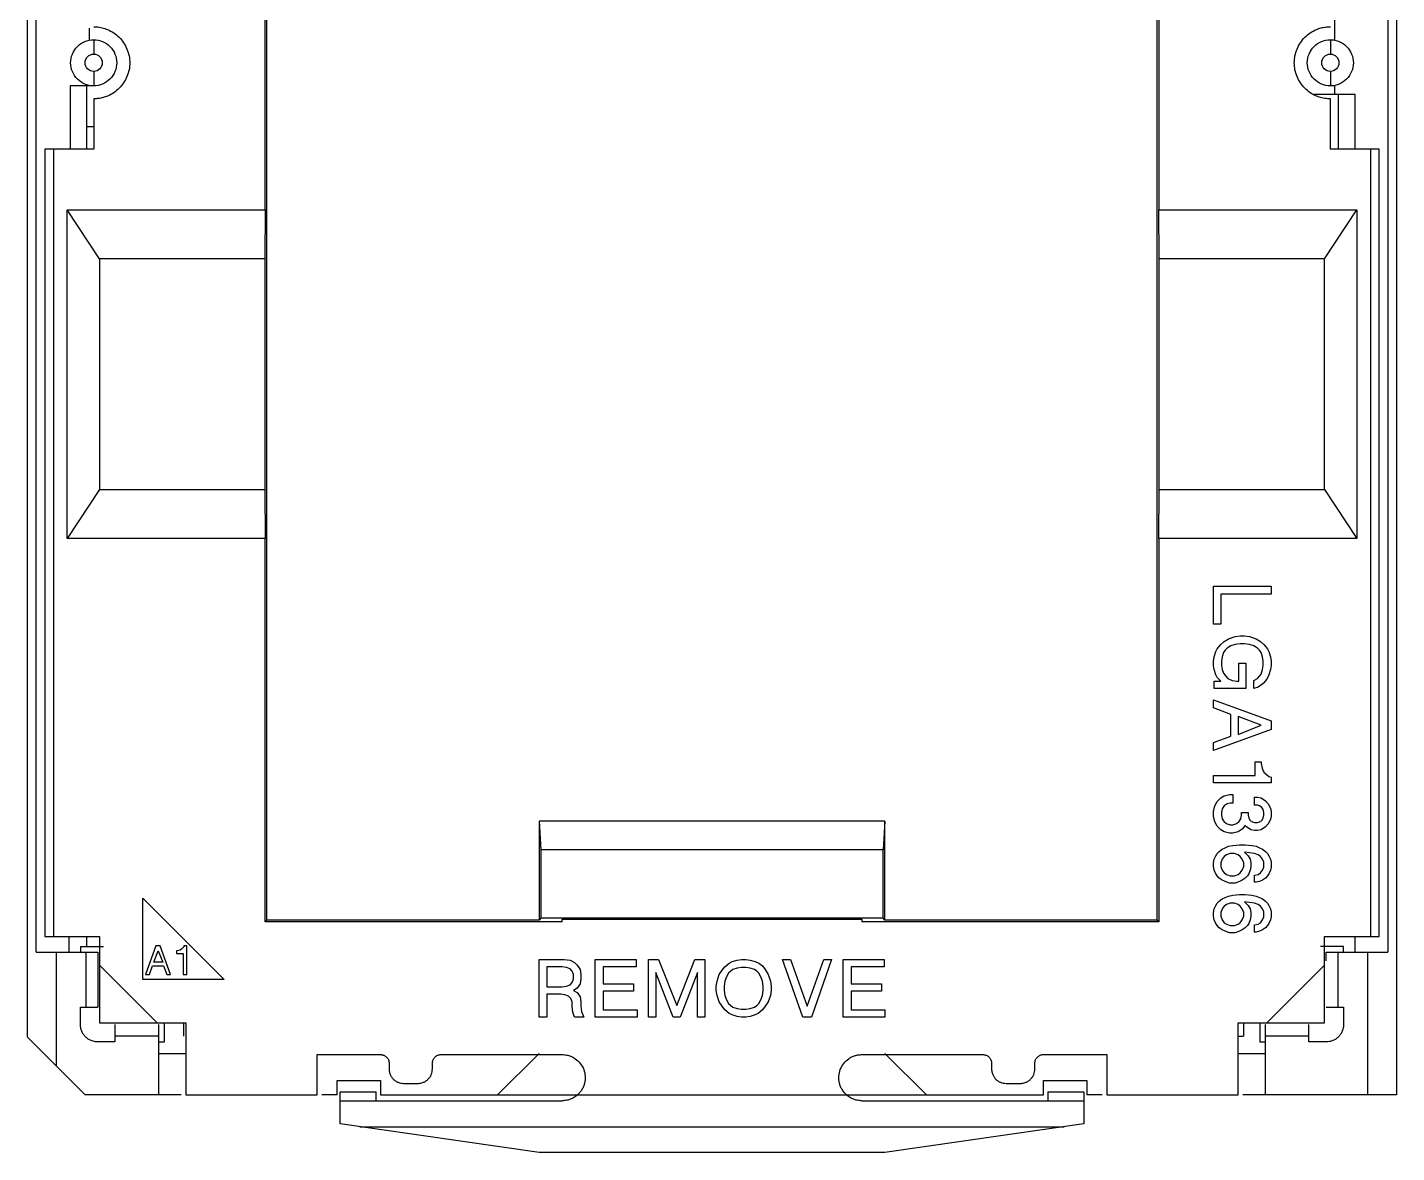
# Model space of a CAD drawing. Header units: inches. Extents: x -3.35 to 3.4, y -3.35 to 3.35.
# Drawn here: x -0.596 to 1.274, y -1.878 to -0.342 of the extents above; entities that cross this region are included whole.
import ezdxf

# ---------------------------------------------------------------- set-up
doc = ezdxf.new("R2010")
doc.units = ezdxf.units.IN
doc.header["$MEASUREMENT"] = 0

msp = doc.modelspace()

# ---------------------------------------------------------------- linework, layer by layer
at = {"color": 7, "linetype": 'Continuous', "lineweight": 25}
for p, q in [((-0.5965, -1.7208), (-0.5965, 0.1008)), ((1.2736, 0.1008), (1.2736, -1.7996)), ((-0.5846, -1.6047), (-0.5846, -0.0259)), ((1.2618, -0.0259), (1.2618, -1.6047)), ((-0.2717, -0.5908), (-0.2717, -0.0673)), ((-0.2692, -1.5609), (-0.2692, -0.0697)), ((0.9463, -0.0697), (0.9463, -1.5609)), ((0.9488, -0.0673), (0.9488, -0.5908)), ((1.1894, -0.3586), (1.1894, -0.2775)), ((-0.5122, -0.3426), (-0.5122, -0.3592)), ((-0.5059, -0.3586), (-0.5059, -0.3783)), ((1.1831, -0.3586), (1.1831, -0.3783)), ((1.1831, -0.3586), (1.1894, -0.3586)), ((-0.5059, -0.4019), (-0.5059, -0.4216)), ((1.1831, -0.4019), (1.1831, -0.4216)), ((-0.5059, -0.4216), (-0.5379, -0.4216)), ((-0.5379, -0.4216), (-0.5379, -0.5082)), ((-0.5152, -0.5082), (-0.5152, -0.4216)), ((1.1894, -0.4216), (1.1831, -0.4216)), ((1.1894, -0.4335), (1.1894, -0.4216)), ((-0.5059, -0.4393), (-0.5059, -0.5082)), ((1.2169, -0.4335), (1.1612, -0.4335)), ((1.1831, -0.5082), (1.1831, -0.4393)), ((1.1942, -0.5082), (1.1942, -0.4335)), ((1.2169, -0.5082), (1.2169, -0.4335)), ((-0.5152, -0.477), (-0.5059, -0.477)), ((-0.5059, -0.5082), (-0.5728, -0.5082)), ((-0.5728, -0.5082), (-0.5728, -1.583)), ((-0.561, -0.5082), (-0.561, -1.583)), ((1.25, -0.5082), (1.1831, -0.5082)), ((1.2382, -1.583), (1.2382, -0.5082)), ((1.25, -1.583), (1.25, -0.5082)), ((-0.5421, -0.5908), (-0.2717, -0.5908)), ((-0.5421, -1.0398), (-0.5421, -0.5908)), ((-0.498, -0.6578), (-0.5421, -0.5908)), ((-0.2717, -0.5908), (-0.2721, -0.6578)), ((0.9492, -0.6578), (0.9488, -0.5908)), ((0.9488, -0.5908), (1.2193, -0.5908)), ((1.1752, -0.6578), (1.2193, -0.5908)), ((1.2193, -0.5908), (1.2193, -1.0398)), ((-0.498, -0.6578), (-0.498, -0.9728)), ((-0.2721, -0.6578), (-0.498, -0.6578)), ((-0.2721, -0.6578), (-0.2721, -0.9728)), ((0.9492, -0.9728), (0.9492, -0.6578)), ((1.1752, -0.6578), (0.9492, -0.6578)), ((1.1752, -0.9728), (1.1752, -0.6578)), ((-0.498, -0.9728), (-0.5421, -1.0398)), ((-0.498, -0.9728), (-0.2721, -0.9728)), ((-0.2721, -0.9728), (-0.2717, -1.0398)), ((0.9488, -1.0398), (0.9492, -0.9728)), ((0.9492, -0.9728), (1.1752, -0.9728)), ((1.1752, -0.9728), (1.2193, -1.0398)), ((-0.2717, -1.0398), (-0.5421, -1.0398)), ((-0.2717, -1.5633), (-0.2717, -1.0398)), ((0.9488, -1.0398), (0.9488, -1.5633)), ((1.2193, -1.0398), (0.9488, -1.0398)), ((1.0235, -1.1047), (1.1023, -1.1047)), ((1.0235, -1.1568), (1.0235, -1.1047)), ((1.0334, -1.1155), (1.0334, -1.1568)), ((1.1023, -1.1155), (1.0334, -1.1155)), ((1.1023, -1.1047), (1.1023, -1.1155)), ((1.0334, -1.1568), (1.0235, -1.1568)), ((1.0383, -1.1805), (1.0442, -1.1765)), ((1.0442, -1.1765), (1.053, -1.1736)), ((1.053, -1.1736), (1.0599, -1.1726)), ((1.0599, -1.1726), (1.0658, -1.1726)), ((1.0658, -1.1726), (1.0727, -1.1736)), ((1.0727, -1.1736), (1.0816, -1.1765)), ((1.0816, -1.1765), (1.0875, -1.1805)), ((1.0245, -1.2011), (1.0265, -1.1942)), ((1.0265, -1.1942), (1.0284, -1.1903)), ((1.0284, -1.1903), (1.0334, -1.1844)), ((1.0334, -1.1844), (1.0383, -1.1805)), ((1.0373, -1.1952), (1.0353, -1.2011)), ((1.0393, -1.1923), (1.0373, -1.1952)), ((1.0422, -1.1893), (1.0393, -1.1923)), ((1.0471, -1.1864), (1.0422, -1.1893)), ((1.053, -1.1844), (1.0471, -1.1864)), ((1.0599, -1.1834), (1.053, -1.1844)), ((1.0658, -1.1834), (1.0599, -1.1834)), ((1.0727, -1.1844), (1.0658, -1.1834)), ((1.0786, -1.1864), (1.0727, -1.1844)), ((1.0836, -1.1893), (1.0786, -1.1864)), ((1.0865, -1.1923), (1.0836, -1.1893)), ((1.0885, -1.1952), (1.0865, -1.1923)), ((1.0875, -1.1805), (1.0924, -1.1844)), ((1.0905, -1.2011), (1.0885, -1.1952)), ((1.0924, -1.1844), (1.0973, -1.1903)), ((1.0973, -1.1903), (1.0993, -1.1942)), ((1.0993, -1.1942), (1.1013, -1.2011)), ((1.0235, -1.207), (1.0245, -1.2011)), ((1.0235, -1.2129), (1.0235, -1.207)), ((1.0245, -1.2188), (1.0235, -1.2129)), ((1.0353, -1.2011), (1.0343, -1.207)), ((1.0343, -1.207), (1.0343, -1.2129)), ((1.0343, -1.2129), (1.0353, -1.2188)), ((1.058, -1.21), (1.0678, -1.21)), ((1.058, -1.2346), (1.058, -1.21)), ((1.0678, -1.21), (1.0678, -1.2444)), ((1.0914, -1.207), (1.0905, -1.2011)), ((1.0905, -1.2188), (1.0914, -1.2129)), ((1.0914, -1.2129), (1.0914, -1.207)), ((1.1013, -1.2011), (1.1023, -1.207)), ((1.1023, -1.2129), (1.1013, -1.2188)), ((1.1023, -1.207), (1.1023, -1.2129)), ((1.0265, -1.2257), (1.0245, -1.2188)), ((1.0284, -1.2297), (1.0265, -1.2257)), ((1.0334, -1.2346), (1.0284, -1.2297)), ((1.0353, -1.2188), (1.0373, -1.2238)), ((1.0373, -1.2238), (1.0403, -1.2277)), ((1.0403, -1.2277), (1.0432, -1.2307)), ((1.0432, -1.2307), (1.0491, -1.2336)), ((1.0491, -1.2336), (1.056, -1.2346)), ((1.0786, -1.2336), (1.0836, -1.2307)), ((1.0786, -1.2444), (1.0786, -1.2336)), ((1.0836, -1.2307), (1.0865, -1.2277)), ((1.0865, -1.2277), (1.0885, -1.2248)), ((1.0885, -1.2248), (1.0905, -1.2188)), ((1.0964, -1.2316), (1.0914, -1.2375)), ((1.0993, -1.2257), (1.0964, -1.2316)), ((1.1013, -1.2188), (1.0993, -1.2257)), ((1.0245, -1.2346), (1.0334, -1.2346)), ((1.0245, -1.2444), (1.0245, -1.2346)), ((1.0678, -1.2444), (1.0245, -1.2444)), ((1.056, -1.2346), (1.058, -1.2346)), ((1.0845, -1.2425), (1.0786, -1.2444)), ((1.0914, -1.2375), (1.0845, -1.2425)), ((1.0235, -1.2602), (1.1023, -1.2887)), ((1.0235, -1.271), (1.0235, -1.2602)), ((1.0471, -1.2799), (1.0235, -1.271)), ((1.0471, -1.3094), (1.0471, -1.2799)), ((1.057, -1.2828), (1.057, -1.3074)), ((1.0885, -1.2946), (1.057, -1.2828)), ((1.1023, -1.2887), (1.1023, -1.3005)), ((1.1023, -1.3005), (1.0235, -1.3291)), ((1.057, -1.3074), (1.0885, -1.2946)), ((1.0235, -1.3183), (1.0471, -1.3094)), ((1.0235, -1.3291), (1.0235, -1.3183)), ((1.0806, -1.3448), (1.0885, -1.3448)), ((1.0806, -1.3635), (1.0806, -1.3448)), ((1.0885, -1.3448), (1.0885, -1.3468)), ((1.0235, -1.3635), (1.0806, -1.3635)), ((1.0235, -1.3734), (1.0235, -1.3635)), ((1.0885, -1.3468), (1.0895, -1.3517)), ((1.0895, -1.3517), (1.0905, -1.3547)), ((1.0905, -1.3547), (1.0924, -1.3586)), ((1.0924, -1.3586), (1.0954, -1.3616)), ((1.0954, -1.3616), (1.0993, -1.3645)), ((1.0993, -1.3645), (1.1023, -1.3655)), ((1.1023, -1.3734), (1.0235, -1.3734)), ((1.1023, -1.3655), (1.1023, -1.3734)), ((1.0255, -1.4049), (1.0284, -1.399)), ((1.0284, -1.399), (1.0334, -1.394)), ((1.0334, -1.394), (1.0383, -1.3911)), ((1.0383, -1.3911), (1.0452, -1.3891)), ((1.0422, -1.4019), (1.0383, -1.4049)), ((1.0462, -1.4009), (1.0422, -1.4019)), ((1.0452, -1.3891), (1.0501, -1.3891)), ((1.0501, -1.4009), (1.0462, -1.4009)), ((1.0501, -1.3891), (1.0501, -1.4009)), ((1.0796, -1.3931), (1.0836, -1.3931)), ((1.0796, -1.4039), (1.0796, -1.3931)), ((1.0836, -1.3931), (1.0885, -1.394)), ((1.0885, -1.394), (1.0944, -1.398)), ((1.0944, -1.398), (1.0983, -1.4019)), ((1.0983, -1.4019), (1.1013, -1.4078)), ((1.0235, -1.4127), (1.0255, -1.4049)), ((1.0235, -1.4187), (1.0235, -1.4127)), ((1.0255, -1.4265), (1.0235, -1.4187)), ((1.0353, -1.4088), (1.0343, -1.4137)), ((1.0343, -1.4137), (1.0343, -1.4177)), ((1.0343, -1.4177), (1.0353, -1.4226)), ((1.0383, -1.4049), (1.0353, -1.4088)), ((1.0609, -1.4226), (1.0619, -1.4177)), ((1.0619, -1.4137), (1.0708, -1.4137)), ((1.0619, -1.4177), (1.0619, -1.4137)), ((1.0708, -1.4137), (1.0708, -1.4177)), ((1.0708, -1.4177), (1.0718, -1.4216)), ((1.0836, -1.4039), (1.0796, -1.4039)), ((1.0865, -1.4049), (1.0836, -1.4039)), ((1.0895, -1.4068), (1.0865, -1.4049)), ((1.0914, -1.4098), (1.0895, -1.4068)), ((1.0924, -1.4137), (1.0914, -1.4098)), ((1.0914, -1.4216), (1.0924, -1.4177)), ((1.0924, -1.4177), (1.0924, -1.4137)), ((1.1013, -1.4078), (1.1023, -1.4127)), ((1.1023, -1.4187), (1.1013, -1.4236)), ((1.1023, -1.4127), (1.1023, -1.4187)), ((0.1024, -1.4255), (0.105, -1.4649)), ((0.5748, -1.4255), (0.1024, -1.4255)), ((0.1024, -1.4255), (0.1024, -1.5609)), ((0.5748, -1.4255), (0.5722, -1.4649)), ((0.5748, -1.5609), (0.5748, -1.4255)), ((1.0284, -1.4324), (1.0255, -1.4265)), ((1.0334, -1.4374), (1.0284, -1.4324)), ((1.0383, -1.4403), (1.0334, -1.4374)), ((1.0353, -1.4226), (1.0383, -1.4265)), ((1.0383, -1.4265), (1.0422, -1.4295)), ((1.0422, -1.4295), (1.0462, -1.4305)), ((1.0462, -1.4305), (1.0501, -1.4305)), ((1.0501, -1.4305), (1.054, -1.4295)), ((1.054, -1.4295), (1.058, -1.4265)), ((1.0629, -1.4364), (1.057, -1.4403)), ((1.058, -1.4265), (1.0609, -1.4226)), ((1.0668, -1.4314), (1.0629, -1.4364)), ((1.0688, -1.4334), (1.0668, -1.4314)), ((1.0747, -1.4374), (1.0688, -1.4334)), ((1.0718, -1.4216), (1.0737, -1.4246)), ((1.0737, -1.4246), (1.0767, -1.4265)), ((1.0796, -1.4383), (1.0747, -1.4374)), ((1.0767, -1.4265), (1.0796, -1.4275)), ((1.0796, -1.4275), (1.0836, -1.4275)), ((1.0836, -1.4383), (1.0796, -1.4383)), ((1.0836, -1.4275), (1.0865, -1.4265)), ((1.0885, -1.4374), (1.0836, -1.4383)), ((1.0865, -1.4265), (1.0895, -1.4246)), ((1.0944, -1.4334), (1.0885, -1.4374)), ((1.0895, -1.4246), (1.0914, -1.4216)), ((1.0983, -1.4295), (1.0944, -1.4334)), ((1.1013, -1.4236), (1.0983, -1.4295)), ((1.0452, -1.4423), (1.0383, -1.4403)), ((1.0501, -1.4423), (1.0452, -1.4423)), ((1.057, -1.4403), (1.0501, -1.4423)), ((1.0501, -1.459), (1.059, -1.458)), ((1.059, -1.458), (1.0668, -1.458)), ((1.0668, -1.458), (1.0757, -1.459)), ((0.5722, -1.4649), (0.105, -1.4649)), ((0.105, -1.4649), (0.105, -1.5583)), ((0.5722, -1.5583), (0.5722, -1.4649)), ((1.0245, -1.4777), (1.0265, -1.4728)), ((1.0265, -1.4728), (1.0284, -1.4698)), ((1.0284, -1.4698), (1.0314, -1.4669)), ((1.0314, -1.4669), (1.0353, -1.4639)), ((1.0353, -1.4639), (1.0393, -1.462)), ((1.0383, -1.4738), (1.0353, -1.4777)), ((1.0412, -1.4718), (1.0383, -1.4738)), ((1.0393, -1.462), (1.0442, -1.46)), ((1.0462, -1.4698), (1.0412, -1.4718)), ((1.0442, -1.46), (1.0501, -1.459)), ((1.0521, -1.4698), (1.0462, -1.4698)), ((1.057, -1.4718), (1.0521, -1.4698)), ((1.0599, -1.4738), (1.057, -1.4718)), ((1.0629, -1.4777), (1.0599, -1.4738)), ((1.0658, -1.4679), (1.0708, -1.4728)), ((1.0796, -1.4698), (1.0658, -1.4679)), ((1.0708, -1.4728), (1.0737, -1.4777)), ((1.0757, -1.459), (1.0816, -1.46)), ((1.0845, -1.4718), (1.0796, -1.4698)), ((1.0816, -1.46), (1.0865, -1.462)), ((1.0875, -1.4738), (1.0845, -1.4718)), ((1.0865, -1.462), (1.0905, -1.4639)), ((1.0905, -1.4777), (1.0875, -1.4738)), ((1.0905, -1.4639), (1.0944, -1.4669)), ((1.0944, -1.4669), (1.0973, -1.4698)), ((1.0973, -1.4698), (1.0993, -1.4728)), ((1.0993, -1.4728), (1.1013, -1.4777)), ((1.0235, -1.4826), (1.0245, -1.4777)), ((1.0235, -1.4875), (1.0235, -1.4826)), ((1.0245, -1.4925), (1.0235, -1.4875)), ((1.0265, -1.4974), (1.0245, -1.4925)), ((1.0353, -1.4777), (1.0334, -1.4826)), ((1.0334, -1.4826), (1.0334, -1.4875)), ((1.0334, -1.4875), (1.0353, -1.4925)), ((1.0353, -1.4925), (1.0383, -1.4964)), ((1.0599, -1.4964), (1.0629, -1.4925)), ((1.0649, -1.4826), (1.0629, -1.4777)), ((1.0629, -1.4925), (1.0649, -1.4875)), ((1.0649, -1.4875), (1.0649, -1.4826)), ((1.0737, -1.4925), (1.0718, -1.4974)), ((1.0737, -1.4777), (1.0747, -1.4826)), ((1.0747, -1.4875), (1.0737, -1.4925)), ((1.0747, -1.4826), (1.0747, -1.4875)), ((1.0875, -1.4964), (1.0905, -1.4925)), ((1.0924, -1.4816), (1.0905, -1.4777)), ((1.0905, -1.4925), (1.0924, -1.4885)), ((1.0924, -1.4885), (1.0924, -1.4816)), ((1.1013, -1.4925), (1.0993, -1.4974)), ((1.1013, -1.4777), (1.1023, -1.4816)), ((1.1023, -1.4885), (1.1013, -1.4925)), ((1.1023, -1.4816), (1.1023, -1.4885)), ((1.0284, -1.5003), (1.0265, -1.4974)), ((1.0314, -1.5033), (1.0284, -1.5003)), ((1.0353, -1.5063), (1.0314, -1.5033)), ((1.0393, -1.5082), (1.0353, -1.5063)), ((1.0383, -1.4964), (1.0412, -1.4984)), ((1.0452, -1.5102), (1.0393, -1.5082)), ((1.0412, -1.4984), (1.0462, -1.5003)), ((1.053, -1.5102), (1.0452, -1.5102)), ((1.0462, -1.5003), (1.0521, -1.5003)), ((1.0521, -1.5003), (1.057, -1.4984)), ((1.059, -1.5082), (1.053, -1.5102)), ((1.057, -1.4984), (1.0599, -1.4964)), ((1.0629, -1.5063), (1.059, -1.5082)), ((1.0668, -1.5033), (1.0629, -1.5063)), ((1.0698, -1.5003), (1.0668, -1.5033)), ((1.0718, -1.4974), (1.0698, -1.5003)), ((1.0796, -1.4994), (1.0845, -1.4984)), ((1.0796, -1.5092), (1.0796, -1.4994)), ((1.0816, -1.5092), (1.0796, -1.5092)), ((1.0865, -1.5082), (1.0816, -1.5092)), ((1.0845, -1.4984), (1.0875, -1.4964)), ((1.0905, -1.5063), (1.0865, -1.5082)), ((1.0944, -1.5033), (1.0905, -1.5063)), ((1.0973, -1.5003), (1.0944, -1.5033)), ((1.0993, -1.4974), (1.0973, -1.5003)), ((-0.439, -1.6421), (-0.439, -1.5307)), ((-0.439, -1.5307), (-0.3276, -1.6421)), ((1.0314, -1.5348), (1.0353, -1.5318)), ((1.0353, -1.5318), (1.0393, -1.5299)), ((1.0393, -1.5299), (1.0442, -1.5279)), ((1.0442, -1.5279), (1.0501, -1.5269)), ((1.0501, -1.5269), (1.059, -1.5259)), ((1.059, -1.5259), (1.0668, -1.5259)), ((1.0668, -1.5259), (1.0757, -1.5269)), ((1.0757, -1.5269), (1.0816, -1.5279)), ((1.0816, -1.5279), (1.0865, -1.5299)), ((1.0865, -1.5299), (1.0905, -1.5318)), ((1.0905, -1.5318), (1.0944, -1.5348)), ((1.0235, -1.5505), (1.0245, -1.5456)), ((1.0235, -1.5555), (1.0235, -1.5505)), ((1.0245, -1.5456), (1.0265, -1.5407)), ((1.0265, -1.5407), (1.0284, -1.5377)), ((1.0284, -1.5377), (1.0314, -1.5348)), ((1.0353, -1.5456), (1.0334, -1.5505)), ((1.0334, -1.5505), (1.0334, -1.5555)), ((1.0383, -1.5417), (1.0353, -1.5456)), ((1.0412, -1.5397), (1.0383, -1.5417)), ((1.0462, -1.5377), (1.0412, -1.5397)), ((1.0521, -1.5377), (1.0462, -1.5377)), ((1.057, -1.5397), (1.0521, -1.5377)), ((1.0599, -1.5417), (1.057, -1.5397)), ((1.0629, -1.5456), (1.0599, -1.5417)), ((1.0649, -1.5505), (1.0629, -1.5456)), ((1.0649, -1.5555), (1.0649, -1.5505)), ((1.0658, -1.5358), (1.0708, -1.5407)), ((1.0796, -1.5377), (1.0658, -1.5358)), ((1.0708, -1.5407), (1.0737, -1.5456)), ((1.0737, -1.5456), (1.0747, -1.5505)), ((1.0747, -1.5505), (1.0747, -1.5555)), ((1.0845, -1.5397), (1.0796, -1.5377)), ((1.0875, -1.5417), (1.0845, -1.5397)), ((1.0905, -1.5456), (1.0875, -1.5417)), ((1.0924, -1.5496), (1.0905, -1.5456)), ((1.0924, -1.5564), (1.0924, -1.5496)), ((1.0944, -1.5348), (1.0973, -1.5377)), ((1.0973, -1.5377), (1.0993, -1.5407)), ((1.0993, -1.5407), (1.1013, -1.5456)), ((1.1013, -1.5456), (1.1023, -1.5496)), ((1.1023, -1.5496), (1.1023, -1.5564)), ((-0.2717, -1.5633), (-0.2692, -1.5609)), ((0.1339, -1.5633), (-0.2717, -1.5633)), ((0.1024, -1.5609), (-0.2692, -1.5609)), ((0.105, -1.5583), (0.1024, -1.5609)), ((0.5722, -1.5583), (0.105, -1.5583)), ((0.1339, -1.5594), (0.5433, -1.5594)), ((0.1339, -1.5633), (0.1339, -1.5594)), ((0.5433, -1.5594), (0.5433, -1.5633)), ((0.9488, -1.5633), (0.5433, -1.5633)), ((0.5748, -1.5609), (0.5722, -1.5583)), ((0.9463, -1.5609), (0.5748, -1.5609)), ((0.9488, -1.5633), (0.9463, -1.5609)), ((1.0245, -1.5604), (1.0235, -1.5555)), ((1.0265, -1.5653), (1.0245, -1.5604)), ((1.0284, -1.5683), (1.0265, -1.5653)), ((1.0314, -1.5712), (1.0284, -1.5683)), ((1.0334, -1.5555), (1.0353, -1.5604)), ((1.0353, -1.5604), (1.0383, -1.5643)), ((1.0383, -1.5643), (1.0412, -1.5663)), ((1.0412, -1.5663), (1.0462, -1.5683)), ((1.0462, -1.5683), (1.0521, -1.5683)), ((1.0521, -1.5683), (1.057, -1.5663)), ((1.057, -1.5663), (1.0599, -1.5643)), ((1.0599, -1.5643), (1.0629, -1.5604)), ((1.0629, -1.5604), (1.0649, -1.5555)), ((1.0698, -1.5683), (1.0668, -1.5712)), ((1.0718, -1.5653), (1.0698, -1.5683)), ((1.0737, -1.5604), (1.0718, -1.5653)), ((1.0747, -1.5555), (1.0737, -1.5604)), ((1.0796, -1.5673), (1.0845, -1.5663)), ((1.0796, -1.5771), (1.0796, -1.5673)), ((1.0845, -1.5663), (1.0875, -1.5643)), ((1.0875, -1.5643), (1.0905, -1.5604)), ((1.0905, -1.5604), (1.0924, -1.5564)), ((1.0973, -1.5683), (1.0944, -1.5712)), ((1.0993, -1.5653), (1.0973, -1.5683)), ((1.1013, -1.5604), (1.0993, -1.5653)), ((1.1023, -1.5564), (1.1013, -1.5604)), ((-0.5728, -1.583), (-0.498, -1.583)), ((-0.5398, -1.583), (-0.5398, -1.6047)), ((-0.5152, -1.5968), (-0.5152, -1.583)), ((-0.498, -1.583), (-0.498, -1.7011)), ((1.0353, -1.5742), (1.0314, -1.5712)), ((1.0393, -1.5761), (1.0353, -1.5742)), ((1.0452, -1.5781), (1.0393, -1.5761)), ((1.053, -1.5781), (1.0452, -1.5781)), ((1.059, -1.5761), (1.053, -1.5781)), ((1.0629, -1.5742), (1.059, -1.5761)), ((1.0668, -1.5712), (1.0629, -1.5742)), ((1.0816, -1.5771), (1.0796, -1.5771)), ((1.0865, -1.5761), (1.0816, -1.5771)), ((1.0905, -1.5742), (1.0865, -1.5761)), ((1.0944, -1.5712), (1.0905, -1.5742)), ((1.1752, -1.7011), (1.1752, -1.583)), ((1.1752, -1.583), (1.25, -1.583)), ((1.2169, -1.6047), (1.2169, -1.583)), ((-0.5846, -1.6047), (-0.5004, -1.6047)), ((-0.5571, -1.6047), (-0.5571, -1.7602)), ((-0.524, -1.5968), (-0.4925, -1.5968)), ((-0.524, -1.5968), (-0.524, -1.6047)), ((-0.5161, -1.6799), (-0.5161, -1.6047)), ((-0.5004, -1.6047), (-0.5004, -1.6799)), ((-0.4209, -1.5958), (-0.4352, -1.6352)), ((-0.4239, -1.6184), (-0.418, -1.6027)), ((-0.415, -1.5958), (-0.4209, -1.5958)), ((-0.418, -1.6027), (-0.4116, -1.6184)), ((-0.4008, -1.6352), (-0.415, -1.5958)), ((-0.3929, -1.6027), (-0.3929, -1.6066)), ((-0.3919, -1.6027), (-0.3929, -1.6027)), ((-0.3929, -1.6066), (-0.3835, -1.6066)), ((-0.3894, -1.6022), (-0.3919, -1.6027)), ((-0.388, -1.6017), (-0.3894, -1.6022)), ((-0.386, -1.6007), (-0.388, -1.6017)), ((-0.3845, -1.5992), (-0.386, -1.6007)), ((-0.383, -1.5973), (-0.3845, -1.5992)), ((-0.3835, -1.6066), (-0.3835, -1.6352)), ((-0.3826, -1.5958), (-0.383, -1.5973)), ((-0.3786, -1.5958), (-0.3826, -1.5958)), ((-0.3786, -1.6352), (-0.3786, -1.5958)), ((1.2012, -1.5968), (1.1697, -1.5968)), ((1.1776, -1.6047), (1.2618, -1.6047)), ((1.1776, -1.6163), (1.1776, -1.6047)), ((1.1933, -1.6047), (1.1933, -1.6799)), ((1.2012, -1.6047), (1.2012, -1.5968)), ((1.2343, -1.7996), (1.2343, -1.6047)), ((-0.498, -1.6224), (-0.4193, -1.7011)), ((-0.4298, -1.6352), (-0.4254, -1.6234)), ((-0.4254, -1.6234), (-0.4106, -1.6234)), ((-0.4116, -1.6184), (-0.4239, -1.6184)), ((-0.4106, -1.6234), (-0.4062, -1.6352)), ((0.1024, -1.6145), (0.1368, -1.6145)), ((0.1024, -1.6933), (0.1024, -1.6145)), ((0.1132, -1.6244), (0.1132, -1.6519)), ((0.1339, -1.6244), (0.1132, -1.6244)), ((0.1398, -1.6253), (0.1339, -1.6244)), ((0.1368, -1.6145), (0.1447, -1.6155)), ((0.1447, -1.6273), (0.1398, -1.6253)), ((0.1447, -1.6155), (0.1506, -1.6185)), ((0.1506, -1.6185), (0.1545, -1.6224)), ((0.1545, -1.6224), (0.1585, -1.6283)), ((0.1791, -1.6145), (0.2352, -1.6145)), ((0.1791, -1.6933), (0.1791, -1.6145)), ((0.2352, -1.6244), (0.19, -1.6244)), ((0.19, -1.6244), (0.19, -1.648)), ((0.2352, -1.6145), (0.2352, -1.6244)), ((0.252, -1.6145), (0.2657, -1.6145)), ((0.252, -1.6933), (0.252, -1.6145)), ((0.2657, -1.6145), (0.2904, -1.6775)), ((0.2904, -1.6775), (0.315, -1.6145)), ((0.315, -1.6145), (0.3287, -1.6145)), ((0.3287, -1.6145), (0.3287, -1.6933)), ((0.3524, -1.6293), (0.3563, -1.6244)), ((0.3563, -1.6244), (0.3622, -1.6194)), ((0.3622, -1.6194), (0.3661, -1.6175)), ((0.3661, -1.6175), (0.373, -1.6155)), ((0.373, -1.6263), (0.3671, -1.6283)), ((0.373, -1.6155), (0.3789, -1.6145)), ((0.3789, -1.6253), (0.373, -1.6263)), ((0.3789, -1.6145), (0.3848, -1.6145)), ((0.3848, -1.6253), (0.3789, -1.6253)), ((0.3848, -1.6145), (0.3907, -1.6155)), ((0.3907, -1.6263), (0.3848, -1.6253)), ((0.3907, -1.6155), (0.3976, -1.6175)), ((0.3967, -1.6283), (0.3907, -1.6263)), ((0.3976, -1.6175), (0.4026, -1.6194)), ((0.4026, -1.6194), (0.4075, -1.6234)), ((0.4075, -1.6234), (0.4114, -1.6283)), ((0.435, -1.6145), (0.4459, -1.6145)), ((0.4626, -1.6933), (0.435, -1.6145)), ((0.4459, -1.6145), (0.4685, -1.6785)), ((0.4685, -1.6785), (0.4911, -1.6145)), ((0.502, -1.6145), (0.4744, -1.6933)), ((0.4911, -1.6145), (0.502, -1.6145)), ((0.5177, -1.6933), (0.5177, -1.6145)), ((0.5177, -1.6145), (0.5738, -1.6145)), ((0.5285, -1.6244), (0.5285, -1.648)), ((0.5738, -1.6244), (0.5285, -1.6244)), ((0.5738, -1.6145), (0.5738, -1.6244)), ((1.0965, -1.7011), (1.1752, -1.6224)), ((-0.3276, -1.6421), (-0.439, -1.6421)), ((-0.4352, -1.6352), (-0.4298, -1.6352)), ((-0.4062, -1.6352), (-0.4008, -1.6352)), ((-0.3835, -1.6352), (-0.3786, -1.6352)), ((0.1476, -1.6303), (0.1447, -1.6273)), ((0.1496, -1.6352), (0.1476, -1.6303)), ((0.1476, -1.646), (0.1496, -1.6411)), ((0.1496, -1.6411), (0.1496, -1.6352)), ((0.1585, -1.6283), (0.1594, -1.6352)), ((0.1594, -1.6411), (0.1585, -1.648)), ((0.1594, -1.6352), (0.1594, -1.6411)), ((0.2618, -1.6322), (0.2618, -1.6933)), ((0.2854, -1.6933), (0.2618, -1.6322)), ((0.3189, -1.6322), (0.2953, -1.6933)), ((0.3189, -1.6933), (0.3189, -1.6322)), ((0.3445, -1.6509), (0.3455, -1.644)), ((0.3455, -1.644), (0.3484, -1.6352)), ((0.3484, -1.6352), (0.3524, -1.6293)), ((0.3563, -1.644), (0.3553, -1.6509)), ((0.3583, -1.6381), (0.3563, -1.644)), ((0.3612, -1.6332), (0.3583, -1.6381)), ((0.3642, -1.6303), (0.3612, -1.6332)), ((0.3671, -1.6283), (0.3642, -1.6303)), ((0.3996, -1.6303), (0.3967, -1.6283)), ((0.4026, -1.6332), (0.3996, -1.6303)), ((0.4055, -1.6381), (0.4026, -1.6332)), ((0.4075, -1.644), (0.4055, -1.6381)), ((0.4085, -1.6509), (0.4075, -1.644)), ((0.4114, -1.6283), (0.4154, -1.6352)), ((0.4154, -1.6352), (0.4183, -1.644)), ((0.4183, -1.644), (0.4193, -1.6509)), ((0.1132, -1.6519), (0.1339, -1.6519)), ((0.1132, -1.6618), (0.1132, -1.6933)), ((0.1319, -1.6618), (0.1132, -1.6618)), ((0.1378, -1.6627), (0.1319, -1.6618)), ((0.1339, -1.6519), (0.1398, -1.6509)), ((0.1427, -1.6647), (0.1378, -1.6627)), ((0.1398, -1.6509), (0.1447, -1.649)), ((0.1447, -1.649), (0.1476, -1.646)), ((0.1545, -1.6539), (0.1496, -1.6568)), ((0.1496, -1.6568), (0.1545, -1.6598)), ((0.1585, -1.648), (0.1545, -1.6539)), ((0.1545, -1.6598), (0.1585, -1.6657)), ((0.19, -1.648), (0.2313, -1.648)), ((0.19, -1.6578), (0.19, -1.6834)), ((0.2313, -1.6578), (0.19, -1.6578)), ((0.2313, -1.648), (0.2313, -1.6578)), ((0.3445, -1.6568), (0.3445, -1.6509)), ((0.3455, -1.6637), (0.3445, -1.6568)), ((0.3484, -1.6726), (0.3455, -1.6637)), ((0.3553, -1.6509), (0.3553, -1.6568)), ((0.3553, -1.6568), (0.3563, -1.6637)), ((0.3563, -1.6637), (0.3583, -1.6696)), ((0.4055, -1.6696), (0.4075, -1.6637)), ((0.4075, -1.6637), (0.4085, -1.6568)), ((0.4085, -1.6568), (0.4085, -1.6509)), ((0.4183, -1.6637), (0.4154, -1.6726)), ((0.4193, -1.6568), (0.4183, -1.6637)), ((0.4193, -1.6509), (0.4193, -1.6568)), ((0.5285, -1.648), (0.5699, -1.648)), ((0.5285, -1.6578), (0.5285, -1.6834)), ((0.5699, -1.6578), (0.5285, -1.6578)), ((0.5699, -1.648), (0.5699, -1.6578)), ((-0.524, -1.6799), (-0.5004, -1.6799)), ((-0.524, -1.7035), (-0.524, -1.6799)), ((0.1457, -1.6677), (0.1427, -1.6647)), ((0.1476, -1.6726), (0.1457, -1.6677)), ((0.1476, -1.6785), (0.1476, -1.6726)), ((0.1486, -1.6864), (0.1476, -1.6785)), ((0.1585, -1.6657), (0.1594, -1.6726)), ((0.1594, -1.6726), (0.1594, -1.6785)), ((0.1594, -1.6785), (0.1604, -1.6854)), ((0.3524, -1.6785), (0.3484, -1.6726)), ((0.3563, -1.6834), (0.3524, -1.6785)), ((0.3583, -1.6696), (0.3612, -1.6746)), ((0.3612, -1.6746), (0.3642, -1.6775)), ((0.3642, -1.6775), (0.3671, -1.6795)), ((0.3671, -1.6795), (0.373, -1.6814)), ((0.373, -1.6814), (0.3789, -1.6824)), ((0.3789, -1.6824), (0.3848, -1.6824)), ((0.3848, -1.6824), (0.3907, -1.6814)), ((0.3907, -1.6814), (0.3967, -1.6795)), ((0.3967, -1.6795), (0.3996, -1.6775)), ((0.3996, -1.6775), (0.4026, -1.6746)), ((0.4026, -1.6746), (0.4055, -1.6696)), ((0.4114, -1.6785), (0.4075, -1.6834)), ((0.4154, -1.6726), (0.4114, -1.6785)), ((1.1776, -1.6799), (1.2012, -1.6799)), ((1.2012, -1.6799), (1.2012, -1.7035)), ((-0.498, -1.7011), (-0.3799, -1.7011)), ((-0.4094, -1.7271), (-0.4094, -1.7011)), ((-0.3827, -1.7195), (-0.3827, -1.7011)), ((-0.3799, -1.7011), (-0.3799, -1.7996)), ((0.1132, -1.6933), (0.1024, -1.6933)), ((0.1506, -1.6933), (0.1486, -1.6864)), ((0.1634, -1.6933), (0.1506, -1.6933)), ((0.1604, -1.6854), (0.1634, -1.6933)), ((0.2362, -1.6933), (0.1791, -1.6933)), ((0.19, -1.6834), (0.2362, -1.6834)), ((0.2362, -1.6834), (0.2362, -1.6933)), ((0.2618, -1.6933), (0.252, -1.6933)), ((0.2953, -1.6933), (0.2854, -1.6933)), ((0.3287, -1.6933), (0.3189, -1.6933)), ((0.3622, -1.6883), (0.3563, -1.6834)), ((0.3661, -1.6903), (0.3622, -1.6883)), ((0.373, -1.6923), (0.3661, -1.6903)), ((0.3789, -1.6933), (0.373, -1.6923)), ((0.3848, -1.6933), (0.3789, -1.6933)), ((0.3907, -1.6923), (0.3848, -1.6933)), ((0.3976, -1.6903), (0.3907, -1.6923)), ((0.4016, -1.6883), (0.3976, -1.6903)), ((0.4075, -1.6834), (0.4016, -1.6883)), ((0.4744, -1.6933), (0.4626, -1.6933)), ((0.5748, -1.6933), (0.5177, -1.6933)), ((0.5285, -1.6834), (0.5748, -1.6834)), ((0.5748, -1.6834), (0.5748, -1.6933)), ((1.0571, -1.7011), (1.1752, -1.7011)), ((1.0571, -1.7996), (1.0571, -1.7011)), ((1.0643, -1.7011), (1.0643, -1.7195)), ((1.0866, -1.7011), (1.0866, -1.7271)), ((-0.4768, -1.7035), (-0.4768, -1.7271)), ((-0.4173, -1.7192), (-0.4768, -1.7192)), ((-0.4173, -1.7035), (-0.4173, -1.7996)), ((1.0571, -1.7195), (1.0643, -1.7195)), ((1.0945, -1.7996), (1.0945, -1.7035)), ((1.1539, -1.7192), (1.0945, -1.7192)), ((1.1539, -1.7271), (1.1539, -1.7035)), ((-0.5177, -1.7996), (-0.5965, -1.7208)), ((-0.4768, -1.7271), (-0.5004, -1.7271)), ((-0.4173, -1.7271), (-0.4094, -1.7271)), ((1.0866, -1.7271), (1.0945, -1.7271)), ((1.1776, -1.7271), (1.1539, -1.7271)), ((-0.4173, -1.7429), (-0.3799, -1.7429)), ((-0.2008, -1.7444), (-0.1142, -1.7444)), ((-0.2008, -1.7996), (-0.2008, -1.7444)), ((-0.1024, -1.7563), (-0.1024, -1.7641)), ((-0.0433, -1.7641), (-0.0433, -1.7563)), ((-0.0315, -1.7444), (0.1339, -1.7444)), ((0.0457, -1.7996), (0.1024, -1.7429)), ((0.5433, -1.7444), (0.7087, -1.7444)), ((0.6315, -1.7996), (0.5748, -1.7429)), ((0.7205, -1.7563), (0.7205, -1.7641)), ((0.7795, -1.7641), (0.7795, -1.7563)), ((0.7913, -1.7444), (0.878, -1.7444)), ((0.878, -1.7444), (0.878, -1.7996)), ((1.0571, -1.7429), (1.0945, -1.7429)), ((-0.1732, -1.7799), (-0.1142, -1.7799)), ((-0.1732, -1.7996), (-0.1732, -1.7799)), ((-0.1693, -1.7952), (-0.1201, -1.7952)), ((-0.1142, -1.7799), (-0.1142, -1.7996)), ((-0.0827, -1.7838), (-0.063, -1.7838)), ((0.7402, -1.7838), (0.7598, -1.7838)), ((0.7913, -1.7799), (0.8504, -1.7799)), ((0.7913, -1.7996), (0.7913, -1.7799)), ((0.7972, -1.7952), (0.8465, -1.7952)), ((0.8504, -1.7799), (0.8504, -1.7996)), ((-0.3865, -1.7996), (-0.5177, -1.7996)), ((-0.3799, -1.7996), (-0.2008, -1.7996)), ((-0.1732, -1.7996), (-0.1943, -1.7996)), ((-0.1693, -1.8389), (-0.1693, -1.8074)), ((-0.1693, -1.8074), (0.1339, -1.8074)), ((-0.1142, -1.7996), (0.7913, -1.7996)), ((0.5433, -1.8074), (0.8465, -1.8074)), ((0.8465, -1.8074), (0.8465, -1.8389)), ((0.8714, -1.7996), (0.8504, -1.7996)), ((0.878, -1.7996), (1.0571, -1.7996)), ((1.2736, -1.7996), (1.0636, -1.7996)), ((0.1024, -1.8783), (-0.1693, -1.8389)), ((-0.1422, -1.8429), (0.8194, -1.8429)), ((0.8465, -1.8389), (0.5748, -1.8783)), ((0.5748, -1.8783), (0.1024, -1.8783))]:
    msp.add_line(p, q, dxfattribs=at)
for points, knots in [([(-0.5059, -0.3409), (-0.5046, -0.3409), (-0.502, -0.341), (-0.4982, -0.3414), (-0.4944, -0.3422), (-0.4907, -0.3433), (-0.4853, -0.3453), (-0.4784, -0.3489), (-0.4709, -0.3551), (-0.4647, -0.3626), (-0.4586, -0.374), (-0.4554, -0.3901), (-0.4586, -0.4062), (-0.4647, -0.4176), (-0.4709, -0.4251), (-0.4784, -0.4313), (-0.486, -0.4354), (-0.4931, -0.4378), (-0.4995, -0.4391), (-0.5038, -0.4392), (-0.5059, -0.4393)], [0, 0, 0, 0, 0.025191, 0.050159, 0.075059, 0.10005, 0.125286, 0.187774, 0.250405, 0.312893, 0.375523, 0.500027, 0.624531, 0.687019, 0.749649, 0.812137, 0.874768, 0.916602, 0.958103, 1, 1, 1, 1]), ([(1.1831, -0.4393), (1.1818, -0.4393), (1.1792, -0.4392), (1.1754, -0.4388), (1.1716, -0.438), (1.1679, -0.437), (1.1624, -0.435), (1.1555, -0.4313), (1.1481, -0.4251), (1.1419, -0.4176), (1.1358, -0.4062), (1.1326, -0.3901), (1.1358, -0.374), (1.1419, -0.3626), (1.148, -0.3551), (1.1555, -0.3489), (1.1632, -0.3449), (1.1703, -0.3424), (1.1766, -0.3411), (1.1809, -0.341), (1.1831, -0.3409)], [0, 0, 0, 0, 0.025191, 0.050159, 0.075059, 0.10005, 0.125286, 0.187774, 0.250405, 0.312893, 0.375523, 0.500027, 0.624531, 0.687019, 0.749649, 0.812137, 0.874768, 0.916602, 0.958103, 1, 1, 1, 1]), ([(-0.5059, -0.4216), (-0.5142, -0.4216), (-0.5223, -0.4182), (-0.534, -0.4065), (-0.5374, -0.3984), (-0.5374, -0.3819), (-0.534, -0.3737), (-0.5223, -0.362), (-0.5142, -0.3586), (-0.5059, -0.3586)], [0, 0, 0, 0, 0.25, 0.25, 0.5, 0.5, 0.75, 0.75, 1, 1, 1, 1]), ([(-0.5059, -0.3586), (-0.4977, -0.3586), (-0.4895, -0.362), (-0.4778, -0.3737), (-0.4744, -0.3819), (-0.4744, -0.3984), (-0.4778, -0.4065), (-0.4895, -0.4182), (-0.4977, -0.4216), (-0.5059, -0.4216)], [0, 0, 0, 0, 0.25, 0.25, 0.5, 0.5, 0.75, 0.75, 1, 1, 1, 1]), ([(1.1831, -0.4216), (1.1748, -0.4216), (1.1666, -0.4182), (1.155, -0.4065), (1.1516, -0.3984), (1.1516, -0.3819), (1.155, -0.3737), (1.1666, -0.362), (1.1748, -0.3586), (1.1831, -0.3586)], [0, 0, 0, 0, 0.25, 0.25, 0.5, 0.5, 0.75, 0.75, 1, 1, 1, 1]), ([(1.1831, -0.3586), (1.1913, -0.3586), (1.1995, -0.362), (1.2112, -0.3737), (1.2146, -0.3819), (1.2146, -0.3984), (1.2112, -0.4065), (1.1995, -0.4182), (1.1913, -0.4216), (1.1831, -0.4216)], [0, 0, 0, 0, 0.25, 0.25, 0.5, 0.5, 0.75, 0.75, 1, 1, 1, 1]), ([(-0.5059, -0.4019), (-0.509, -0.4019), (-0.5121, -0.4006), (-0.5164, -0.3963), (-0.5177, -0.3932), (-0.5177, -0.387), (-0.5164, -0.3839), (-0.5121, -0.3796), (-0.509, -0.3783), (-0.5059, -0.3783)], [0, 0, 0, 0, 0.25, 0.25, 0.5, 0.5, 0.75, 0.75, 1, 1, 1, 1]), ([(-0.5059, -0.3783), (-0.5028, -0.3783), (-0.4997, -0.3796), (-0.4954, -0.3839), (-0.4941, -0.387), (-0.4941, -0.3932), (-0.4954, -0.3963), (-0.4997, -0.4006), (-0.5028, -0.4019), (-0.5059, -0.4019)], [0, 0, 0, 0, 0.25, 0.25, 0.5, 0.5, 0.75, 0.75, 1, 1, 1, 1]), ([(1.1831, -0.4019), (1.18, -0.4019), (1.1769, -0.4006), (1.1725, -0.3963), (1.1713, -0.3932), (1.1713, -0.387), (1.1725, -0.3839), (1.1769, -0.3796), (1.18, -0.3783), (1.1831, -0.3783)], [0, 0, 0, 0, 0.25, 0.25, 0.5, 0.5, 0.75, 0.75, 1, 1, 1, 1]), ([(1.1831, -0.3783), (1.1862, -0.3783), (1.1892, -0.3796), (1.1936, -0.3839), (1.1949, -0.387), (1.1949, -0.3932), (1.1936, -0.3963), (1.1892, -0.4006), (1.1862, -0.4019), (1.1831, -0.4019)], [0, 0, 0, 0, 0.25, 0.25, 0.5, 0.5, 0.75, 0.75, 1, 1, 1, 1]), ([(-0.5004, -1.7271), (-0.5014, -1.7271), (-0.5035, -1.727), (-0.5065, -1.7264), (-0.5099, -1.7252), (-0.5136, -1.7233), (-0.5172, -1.7203), (-0.5202, -1.7167), (-0.5223, -1.7126), (-0.5238, -1.7081), (-0.5239, -1.705), (-0.524, -1.7035)], [0, 0, 0, 0, 0.0834965, 0.1664022, 0.2501617, 0.3748374, 0.5001058, 0.6247815, 0.75005, 0.8748771, 1, 1, 1, 1]), ([(1.2012, -1.7035), (1.2011, -1.7045), (1.2011, -1.7066), (1.2004, -1.7096), (1.1993, -1.713), (1.1973, -1.7167), (1.1944, -1.7203), (1.1908, -1.7233), (1.1867, -1.7254), (1.1822, -1.7269), (1.1791, -1.727), (1.1776, -1.7271)], [0, 0, 0, 0, 0.083496, 0.166402, 0.250162, 0.374837, 0.500106, 0.624781, 0.75005, 0.874877, 1, 1, 1, 1]), ([(-0.1142, -1.7444), (-0.1137, -1.7445), (-0.1126, -1.7445), (-0.1111, -1.7448), (-0.1087, -1.7456), (-0.1056, -1.7477), (-0.1034, -1.751), (-0.1025, -1.7539), (-0.1024, -1.7555), (-0.1024, -1.7563)], [0, 0, 0, 0, 0.083566, 0.166676, 0.25077, 0.5001, 0.749429, 0.874419, 1, 1, 1, 1]), ([(-0.0433, -1.7563), (-0.0433, -1.7557), (-0.0433, -1.7547), (-0.0429, -1.7532), (-0.0421, -1.7508), (-0.0401, -1.7477), (-0.0368, -1.7455), (-0.0338, -1.7446), (-0.0323, -1.7445), (-0.0315, -1.7444)], [0, 0, 0, 0, 0.083566, 0.1666758, 0.2507705, 0.5000997, 0.7494289, 0.8744186, 1, 1, 1, 1]), ([(0.1339, -1.7444), (0.1349, -1.7445), (0.137, -1.7445), (0.1402, -1.745), (0.1438, -1.7459), (0.1477, -1.7475), (0.1532, -1.7507), (0.1591, -1.7562), (0.1638, -1.7646), (0.1658, -1.774), (0.165, -1.782), (0.1631, -1.7881), (0.1609, -1.7923), (0.1581, -1.7963), (0.1558, -1.7985), (0.1547, -1.7996)], [0, 0, 0, 0, 0.0417528, 0.0833565, 0.125237, 0.1876796, 0.2504095, 0.3752205, 0.5000314, 0.6248424, 0.7496533, 0.8120959, 0.8748258, 0.9373412, 1, 1, 1, 1]), ([(0.5225, -1.7996), (0.5217, -1.7988), (0.5202, -1.7974), (0.5181, -1.7949), (0.516, -1.7919), (0.5141, -1.7881), (0.5121, -1.7821), (0.5114, -1.774), (0.5134, -1.7646), (0.5181, -1.7562), (0.524, -1.7507), (0.5294, -1.7475), (0.5339, -1.7458), (0.5385, -1.7446), (0.5417, -1.7445), (0.5433, -1.7444)], [0, 0, 0, 0, 0.041753, 0.083356, 0.125237, 0.18768, 0.25041, 0.37522, 0.500031, 0.624842, 0.749653, 0.812096, 0.874826, 0.937341, 1, 1, 1, 1]), ([(0.7087, -1.7444), (0.7092, -1.7445), (0.7102, -1.7445), (0.7117, -1.7448), (0.7142, -1.7456), (0.7172, -1.7477), (0.7194, -1.751), (0.7203, -1.7539), (0.7204, -1.7555), (0.7205, -1.7563)], [0, 0, 0, 0, 0.083566, 0.166676, 0.25077, 0.5001, 0.749429, 0.874419, 1, 1, 1, 1]), ([(0.7795, -1.7563), (0.7795, -1.7557), (0.7796, -1.7547), (0.7799, -1.7532), (0.7807, -1.7508), (0.7828, -1.7477), (0.7861, -1.7455), (0.789, -1.7446), (0.7906, -1.7445), (0.7913, -1.7444)], [0, 0, 0, 0, 0.083566, 0.166676, 0.25077, 0.5001, 0.749429, 0.874419, 1, 1, 1, 1]), ([(-0.1024, -1.7641), (-0.1023, -1.765), (-0.1023, -1.7667), (-0.1017, -1.7692), (-0.1008, -1.7721), (-0.0992, -1.7751), (-0.0967, -1.7781), (-0.0937, -1.7806), (-0.0903, -1.7824), (-0.0865, -1.7836), (-0.084, -1.7837), (-0.0827, -1.7838)], [0, 0, 0, 0, 0.083469, 0.166375, 0.25016, 0.374777, 0.500105, 0.624721, 0.750049, 0.874847, 1, 1, 1, 1]), ([(-0.063, -1.7838), (-0.0621, -1.7838), (-0.0604, -1.7837), (-0.0579, -1.7832), (-0.055, -1.7822), (-0.052, -1.7806), (-0.049, -1.7781), (-0.0465, -1.7751), (-0.0447, -1.7717), (-0.0435, -1.768), (-0.0434, -1.7654), (-0.0433, -1.7641)], [0, 0, 0, 0, 0.083469, 0.166375, 0.25016, 0.374777, 0.500105, 0.624721, 0.750049, 0.874847, 1, 1, 1, 1]), ([(0.7205, -1.7641), (0.7205, -1.765), (0.7206, -1.7667), (0.7211, -1.7692), (0.7221, -1.7721), (0.7237, -1.7751), (0.7261, -1.7781), (0.7291, -1.7806), (0.7326, -1.7824), (0.7363, -1.7836), (0.7389, -1.7837), (0.7402, -1.7838)], [0, 0, 0, 0, 0.083469, 0.166375, 0.25016, 0.374777, 0.500105, 0.624721, 0.750049, 0.874847, 1, 1, 1, 1]), ([(0.7598, -1.7838), (0.7607, -1.7838), (0.7624, -1.7837), (0.7649, -1.7832), (0.7678, -1.7822), (0.7709, -1.7806), (0.7738, -1.7781), (0.7763, -1.7751), (0.7781, -1.7717), (0.7793, -1.768), (0.7795, -1.7654), (0.7795, -1.7641)], [0, 0, 0, 0, 0.083469, 0.166375, 0.25016, 0.374777, 0.500105, 0.624721, 0.750049, 0.874847, 1, 1, 1, 1]), ([(-0.1693, -1.8074), (-0.1693, -1.8068), (-0.1693, -1.8055), (-0.1693, -1.8037), (-0.1693, -1.8019), (-0.1693, -1.7997), (-0.1693, -1.7972), (-0.1693, -1.7959), (-0.1693, -1.7952)], [0, 0, 0, 0, 0.126057, 0.24991, 0.37395, 0.500557, 0.749909, 1, 1, 1, 1]), ([(-0.1201, -1.8074), (-0.1201, -1.8049), (-0.1201, -1.8024), (-0.1201, -1.7981), (-0.1201, -1.7963), (-0.1201, -1.7952)], [0, 0, 0, 0, 0.5, 0.5, 1, 1, 1, 1]), ([(0.7972, -1.7952), (0.7972, -1.7963), (0.7972, -1.7981), (0.7972, -1.8024), (0.7972, -1.8049), (0.7972, -1.8074)], [0, 0, 0, 0, 0.5, 0.5, 1, 1, 1, 1]), ([(0.8465, -1.7952), (0.8465, -1.7955), (0.8465, -1.7961), (0.8465, -1.7973), (0.8465, -1.7987), (0.8465, -1.8008), (0.8465, -1.8037), (0.8465, -1.8062), (0.8465, -1.8074)], [0, 0, 0, 0, 0.126057, 0.24991, 0.37395, 0.500557, 0.749909, 1, 1, 1, 1]), ([(0.1547, -1.7996), (0.1538, -1.8003), (0.1521, -1.8017), (0.1493, -1.8035), (0.1463, -1.8049), (0.1433, -1.8061), (0.1401, -1.8069), (0.137, -1.8073), (0.1349, -1.8074), (0.1339, -1.8074)], [0, 0, 0, 0, 0.15065, 0.298446, 0.443532, 0.586064, 0.726204, 0.864123, 1, 1, 1, 1]), ([(0.5433, -1.8074), (0.5423, -1.8074), (0.5402, -1.8073), (0.537, -1.8069), (0.5339, -1.8061), (0.5309, -1.8049), (0.5279, -1.8035), (0.5251, -1.8017), (0.5233, -1.8003), (0.5225, -1.7996)], [0, 0, 0, 0, 0.135877, 0.273796, 0.413936, 0.556468, 0.701554, 0.84935, 1, 1, 1, 1])]:
    msp.add_open_spline(points, degree=3, knots=knots, dxfattribs=at)

doc.saveas('drawing.dxf')
